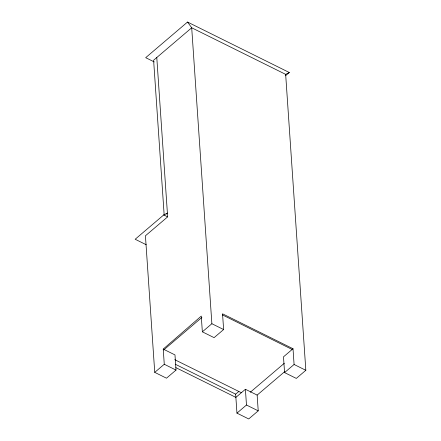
<?xml version="1.0" encoding="UTF-8"?>
<svg xmlns="http://www.w3.org/2000/svg" width="441" height="441" viewBox="0 0 441 441"><rect width="100%" height="100%" fill="white"/><g stroke="black" fill="none" stroke-linecap="round" stroke-linejoin="round"><path stroke-width="0.66" d="M163.231 349.085L174.978 354.911L176.009 370.087L166.489 378.196L154.741 372.369L164.267 364.26L163.231 349.085L201.278 316.087L202.353 331.83L214.1 337.652L223.62 329.543L222.545 313.799L293.011 348.732L294.086 364.475L284.566 372.584L296.308 378.406L305.833 370.297L285.658 74.364L191.703 27.783L187.53 22.05L145.69 57.677L154.322 61.955M285.641 75.637L289.313 72.511L187.53 22.05M166.031 214.232L167.393 213.075L163.738 214.927L135.166 239.254L146.274 244.755M156.787 57.517L167.652 216.867L145.431 235.786L154.741 372.369M163.683 349.967L201.901 317.421M202.353 331.83L211.873 323.722L191.703 27.783L153.611 60.219L164.173 215.092M284.798 371.548L257.147 395.097L258.222 410.841L248.696 418.95L236.955 413.129L235.659 394.16L238.835 391.454M257.147 395.097L245.405 389.276L235.88 397.385L175.832 367.612M293.011 348.732L283.491 356.841L284.566 372.584M250.328 392.214L284.362 363.235M236.955 413.129L246.475 405.02L245.405 389.276M285.658 74.364L289.313 72.511M163.738 214.927L167.652 216.867M222.396 314.885L291.914 349.344M211.873 323.722L223.62 329.543M294.086 364.475L305.833 370.297M174.719 359.669L241.244 392.65M175.242 364.205L235.659 394.16M164.267 364.26L176.009 370.087M246.475 405.02L258.222 410.841"/></g></svg>
